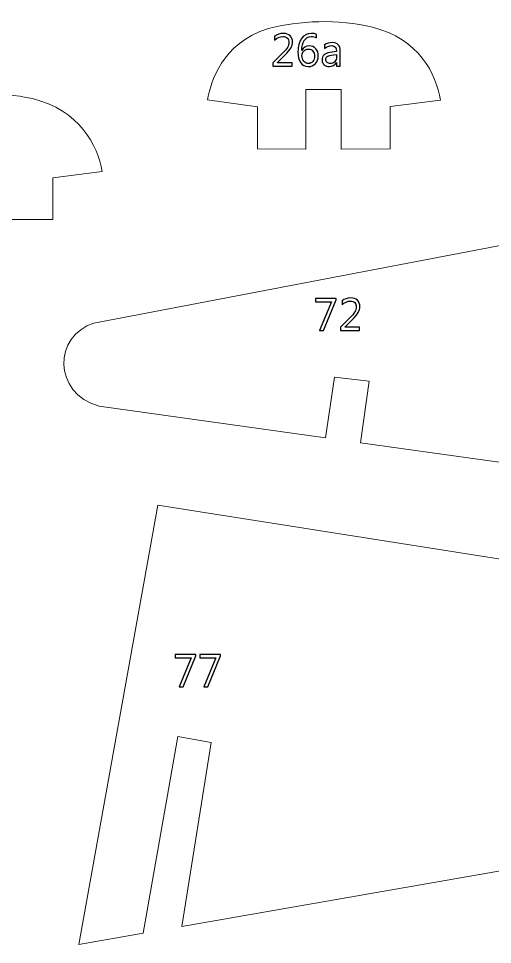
# Model space of a CAD drawing. Header units: centimetres. Extents: x -19.4 to 19.9, y -26.5 to 22.7.
# Drawn here: x -4.39 to -0.01, y -26.44 to -17.88 of the extents above; entities that cross this region are included whole.
import ezdxf

# ---------------------------------------------------------------- set-up
doc = ezdxf.new("R2010")
doc.units = ezdxf.units.CM
doc.header["$MEASUREMENT"] = 0
doc.layers.add('Camada 1', color=7, linetype='Continuous')

msp = doc.modelspace()

# ---------------------------------------------------------------- linework, layer by layer
at = {"layer": 'Camada 1', "color": 7, "lineweight": 9}
for points in [[(-1.73077, -18.53272), (-1.73077, -18.53272), (-1.40632, -18.53272), (-1.40632, -18.53272), (-1.40632, -18.53272), (-1.40632, -18.53272), (-1.40654, -19.08214), (-1.40654, -19.08214), (-1.40654, -19.08214), (-1.40654, -19.08214), (-0.95186, -19.08202), (-0.95186, -19.08202), (-0.95186, -19.08202), (-0.95186, -19.08202), (-0.95156, -18.68861), (-0.95156, -18.68861), (-0.95156, -18.68861), (-0.95156, -18.68861), (-0.48678, -18.62909), (-0.48678, -18.62909), (-0.48678, -18.62909), (-0.52352, -18.39161), (-0.68771, -18.05933), (-1.11505, -17.95658), (-1.11505, -17.95658), (-1.42988, -17.87532), (-1.80157, -17.8964), (-2.07823, -17.96793), (-2.07823, -17.96793), (-2.51695, -18.10978), (-2.61064, -18.46213), (-2.64076, -18.62757), (-2.64076, -18.62757), (-2.64076, -18.62757), (-2.1783, -18.69071), (-2.1783, -18.69071), (-2.1783, -18.69071), (-2.1783, -18.69071), (-2.17824, -19.08136), (-2.17824, -19.08136), (-2.17824, -19.08136), (-2.17824, -19.08136), (-1.73073, -19.0821), (-1.73073, -19.0821), (-1.73073, -19.0821), (-1.73073, -19.0821), (-1.73077, -18.53272), (-1.73077, -18.53272)], [(-4.85213, -19.18444), (-4.85213, -19.18444), (-4.52768, -19.18444), (-4.52768, -19.18444), (-4.52768, -19.18444), (-4.52768, -19.18444), (-4.5279, -19.73386), (-4.5279, -19.73386), (-4.5279, -19.73386), (-4.5279, -19.73386), (-4.07322, -19.73374), (-4.07322, -19.73374), (-4.07322, -19.73374), (-4.07322, -19.73374), (-4.07292, -19.34833), (-4.07292, -19.34833), (-4.07292, -19.34833), (-4.07292, -19.34833), (-3.61613, -19.28881), (-3.61613, -19.28881), (-3.61613, -19.28881), (-3.65287, -19.05133), (-3.83305, -18.71905), (-4.26038, -18.6163), (-4.26038, -18.6163), (-4.56879, -18.54791), (-4.89889, -18.55612), (-5.17555, -18.62765), (-5.17555, -18.62765), (-5.61427, -18.7695), (-5.72399, -19.11385), (-5.75411, -19.27929), (-5.75411, -19.27929), (-5.75411, -19.27929), (-5.29966, -19.34243), (-5.29966, -19.34243), (-5.29966, -19.34243), (-5.29966, -19.34243), (-5.2996, -19.73308), (-5.2996, -19.73308), (-5.2996, -19.73308), (-5.2996, -19.73308), (-4.85209, -19.73382), (-4.85209, -19.73382), (-4.85209, -19.73382), (-4.85209, -19.73382), (-4.85213, -19.18444), (-4.85213, -19.18444)], [(5.78065, -18.88464), (5.78065, -18.88464), (6.65635, -22.89862), (6.65635, -22.89862), (6.65635, -22.89862), (6.65635, -22.89862), (6.05719, -22.81454), (6.05719, -22.81454), (6.05719, -22.81454), (6.05719, -22.81454), (5.67175, -21.01738), (5.67175, -21.01738), (5.67175, -21.01738), (5.67175, -21.01738), (5.36765, -21.08174), (5.36765, -21.08174), (5.36765, -21.08174), (5.36765, -21.08174), (5.69897, -22.76456), (5.69897, -22.76456), (5.69897, -22.76456), (5.69897, -22.76456), (-1.22551, -21.79812), (-1.22551, -21.79812), (-1.22551, -21.79812), (-1.22551, -21.79812), (-1.14691, -21.2302), (-1.14691, -21.2302), (-1.14691, -21.2302), (-1.14691, -21.2302), (-1.46637, -21.19206), (-1.46637, -21.19206), (-1.46637, -21.19206), (-1.46637, -21.19206), (-1.55157, -21.75262), (-1.55157, -21.75262), (-1.55157, -21.75262), (-1.55157, -21.75262), (-3.64325, -21.4607), (-3.64325, -21.4607), (-3.64325, -21.4607), (-4.07937, -21.34052), (-4.06135, -20.80524), (-3.69357, -20.6932), (-3.69357, -20.6932), (-3.69357, -20.6932), (5.78065, -18.88464), (5.78065, -18.88464)], [(-3.09988, -22.37501), (-3.09988, -22.37501), (-3.83269, -26.43888), (-3.83269, -26.43888), (-3.83269, -26.43888), (-3.83269, -26.43888), (-3.23682, -26.33432), (-3.23682, -26.33432), (-3.23682, -26.33432), (-3.23682, -26.33432), (-2.91535, -24.51504), (-2.91535, -24.51504), (-2.91535, -24.51504), (-2.91535, -24.51504), (-2.60912, -24.56956), (-2.60912, -24.56956), (-2.60912, -24.56956), (-2.60912, -24.56956), (-2.88055, -26.2721), (-2.88055, -26.2721), (-2.88055, -26.2721), (-2.88055, -26.2721), (4.00612, -25.069), (4.00612, -25.069), (4.00612, -25.069), (4.00612, -25.069), (3.90741, -24.50079), (3.90741, -24.50079), (3.90741, -24.50079), (3.90741, -24.50079), (4.22535, -24.45177), (4.22535, -24.45177), (4.22535, -24.45177), (4.22535, -24.45177), (4.3304, -25.01235), (4.3304, -25.01235), (4.3304, -25.01235), (4.3304, -25.01235), (6.41066, -24.64895), (6.41066, -24.64895), (6.41066, -24.64895), (6.8423, -24.51356), (6.80529, -23.97613), (6.43372, -23.87583), (6.43372, -23.87583), (6.43372, -23.87583), (-3.09988, -22.37501), (-3.09988, -22.37501)]]:
    msp.add_open_spline(points, degree=3, knots=[0, 0, 0, 0, 0.0769231, 0.0769231, 0.0769231, 0.0769231, 0.1538462, 0.1538462, 0.1538462, 0.1538462, 0.2307692, 0.2307692, 0.2307692, 0.2307692, 0.3076923, 0.3076923, 0.3076923, 0.3076923, 0.3846154, 0.3846154, 0.3846154, 0.3846154, 0.4615385, 0.4615385, 0.4615385, 0.4615385, 0.5384615, 0.5384615, 0.5384615, 0.5384615, 0.6153846, 0.6153846, 0.6153846, 0.6153846, 0.6923077, 0.6923077, 0.6923077, 0.6923077, 0.7692308, 0.7692308, 0.7692308, 0.7692308, 0.8461538, 0.8461538, 0.8461538, 0.8461538, 1, 1, 1, 1], dxfattribs=at)
at = {"layer": 'Camada 1', "color": 7}
for points, knots in [([(-1.85746, -18.31466), (-1.85746, -18.31466), (-2.03611, -18.31466), (-2.03611, -18.31466), (-2.03611, -18.31466), (-2.03611, -18.31466), (-2.03611, -18.2846), (-2.03611, -18.2846), (-2.03611, -18.2846), (-2.03611, -18.2846), (-1.94975, -18.19796), (-1.94975, -18.19796), (-1.94975, -18.19796), (-1.92767, -18.17588), (-1.91193, -18.15753), (-1.90255, -18.14285), (-1.90255, -18.14285), (-1.89309, -18.12818), (-1.88837, -18.11244), (-1.88837, -18.09579), (-1.88837, -18.09579), (-1.88837, -18.07872), (-1.89324, -18.06545), (-1.90304, -18.05607), (-1.90304, -18.05607), (-1.91285, -18.04669), (-1.92675, -18.04203), (-1.94481, -18.04203), (-1.94481, -18.04203), (-1.97127, -18.04203), (-1.9966, -18.05332), (-2.02087, -18.0759), (-2.02087, -18.0759), (-2.02087, -18.0759), (-2.02087, -18.04034), (-2.02087, -18.04034), (-2.02087, -18.04034), (-1.99773, -18.02227), (-1.97078, -18.01324), (-1.94009, -18.01324), (-1.94009, -18.01324), (-1.91363, -18.01324), (-1.89281, -18.02044), (-1.87764, -18.03476), (-1.87764, -18.03476), (-1.86247, -18.04908), (-1.85492, -18.06835), (-1.85492, -18.09248), (-1.85492, -18.09248), (-1.85492, -18.11146), (-1.86014, -18.13008), (-1.87066, -18.14822), (-1.87066, -18.14822), (-1.8811, -18.16635), (-1.89994, -18.18886), (-1.9271, -18.21574), (-1.9271, -18.21574), (-1.9271, -18.21574), (-1.99547, -18.28333), (-1.99547, -18.28333), (-1.99547, -18.28333), (-1.99547, -18.28333), (-1.99547, -18.28418), (-1.99547, -18.28418), (-1.99547, -18.28418), (-1.99547, -18.28418), (-1.85746, -18.28418), (-1.85746, -18.28418), (-1.85746, -18.28418), (-1.85746, -18.28418), (-1.85746, -18.31466), (-1.85746, -18.31466)], [0, 0, 0, 0, 0.0526316, 0.0526316, 0.0526316, 0.0526316, 0.1052632, 0.1052632, 0.1052632, 0.1052632, 0.1578947, 0.1578947, 0.1578947, 0.1578947, 0.2105263, 0.2105263, 0.2105263, 0.2105263, 0.2631579, 0.2631579, 0.2631579, 0.2631579, 0.3157895, 0.3157895, 0.3157895, 0.3157895, 0.3684211, 0.3684211, 0.3684211, 0.3684211, 0.4210526, 0.4210526, 0.4210526, 0.4210526, 0.4736842, 0.4736842, 0.4736842, 0.4736842, 0.5263158, 0.5263158, 0.5263158, 0.5263158, 0.5789474, 0.5789474, 0.5789474, 0.5789474, 0.6315789, 0.6315789, 0.6315789, 0.6315789, 0.6842105, 0.6842105, 0.6842105, 0.6842105, 0.7368421, 0.7368421, 0.7368421, 0.7368421, 0.7894737, 0.7894737, 0.7894737, 0.7894737, 0.8421053, 0.8421053, 0.8421053, 0.8421053, 0.8947368, 0.8947368, 0.8947368, 0.8947368, 1, 1, 1, 1]), ([(-1.63479, -18.02171), (-1.63479, -18.02171), (-1.63479, -18.05381), (-1.63479, -18.05381), (-1.63479, -18.05381), (-1.6501, -18.04598), (-1.66618, -18.04203), (-1.68312, -18.04203), (-1.68312, -18.04203), (-1.70937, -18.04203), (-1.73039, -18.05374), (-1.7462, -18.07717), (-1.7462, -18.07717), (-1.76193, -18.10059), (-1.76983, -18.13199), (-1.76983, -18.17129), (-1.76983, -18.17129), (-1.76983, -18.17129), (-1.76899, -18.17129), (-1.76899, -18.17129), (-1.76899, -18.17129), (-1.75523, -18.14328), (-1.73265, -18.12924), (-1.70125, -18.12924), (-1.70125, -18.12924), (-1.67536, -18.12924), (-1.65483, -18.13756), (-1.63951, -18.15414), (-1.63951, -18.15414), (-1.6242, -18.17079), (-1.61658, -18.19302), (-1.61658, -18.22089), (-1.61658, -18.22089), (-1.61658, -18.24996), (-1.62533, -18.27374), (-1.64283, -18.29215), (-1.64283, -18.29215), (-1.66033, -18.31057), (-1.68255, -18.31974), (-1.70951, -18.31974), (-1.70951, -18.31974), (-1.73928, -18.31974), (-1.76264, -18.30789), (-1.77957, -18.28418), (-1.77957, -18.28418), (-1.7965, -18.26047), (-1.80497, -18.22717), (-1.80497, -18.18427), (-1.80497, -18.18427), (-1.80497, -18.13227), (-1.79389, -18.09078), (-1.77174, -18.05981), (-1.77174, -18.05981), (-1.74958, -18.02876), (-1.7203, -18.01324), (-1.68396, -18.01324), (-1.68396, -18.01324), (-1.66329, -18.01324), (-1.64692, -18.01606), (-1.63479, -18.02171)], [0, 0, 0, 0, 0.0625, 0.0625, 0.0625, 0.0625, 0.125, 0.125, 0.125, 0.125, 0.1875, 0.1875, 0.1875, 0.1875, 0.25, 0.25, 0.25, 0.25, 0.3125, 0.3125, 0.3125, 0.3125, 0.375, 0.375, 0.375, 0.375, 0.4375, 0.4375, 0.4375, 0.4375, 0.5, 0.5, 0.5, 0.5, 0.5625, 0.5625, 0.5625, 0.5625, 0.625, 0.625, 0.625, 0.625, 0.6875, 0.6875, 0.6875, 0.6875, 0.75, 0.75, 0.75, 0.75, 0.8125, 0.8125, 0.8125, 0.8125, 0.875, 0.875, 0.875, 0.875, 1, 1, 1, 1]), ([(-1.4138, -18.31466), (-1.4138, -18.31466), (-1.44767, -18.31466), (-1.44767, -18.31466), (-1.44767, -18.31466), (-1.44767, -18.31466), (-1.44767, -18.28157), (-1.44767, -18.28157), (-1.44767, -18.28157), (-1.44767, -18.28157), (-1.44852, -18.28157), (-1.44852, -18.28157), (-1.44852, -18.28157), (-1.46326, -18.30704), (-1.48492, -18.31974), (-1.51364, -18.31974), (-1.51364, -18.31974), (-1.53474, -18.31974), (-1.55125, -18.31417), (-1.56317, -18.30295), (-1.56317, -18.30295), (-1.5751, -18.2918), (-1.58102, -18.27698), (-1.58102, -18.2585), (-1.58102, -18.2585), (-1.58102, -18.21891), (-1.55774, -18.19584), (-1.51117, -18.18935), (-1.51117, -18.18935), (-1.51117, -18.18935), (-1.44767, -18.18046), (-1.44767, -18.18046), (-1.44767, -18.18046), (-1.44767, -18.14434), (-1.46221, -18.12627), (-1.49127, -18.12627), (-1.49127, -18.12627), (-1.51675, -18.12627), (-1.53975, -18.13502), (-1.56028, -18.15252), (-1.56028, -18.15252), (-1.56028, -18.15252), (-1.56028, -18.11781), (-1.56028, -18.11781), (-1.56028, -18.11781), (-1.53947, -18.10454), (-1.51555, -18.09791), (-1.48838, -18.09791), (-1.48838, -18.09791), (-1.43864, -18.09791), (-1.4138, -18.12423), (-1.4138, -18.17693), (-1.4138, -18.17693), (-1.4138, -18.17693), (-1.4138, -18.31466), (-1.4138, -18.31466)], [0, 0, 0, 0, 0.0666667, 0.0666667, 0.0666667, 0.0666667, 0.1333333, 0.1333333, 0.1333333, 0.1333333, 0.2, 0.2, 0.2, 0.2, 0.2666667, 0.2666667, 0.2666667, 0.2666667, 0.3333333, 0.3333333, 0.3333333, 0.3333333, 0.4, 0.4, 0.4, 0.4, 0.4666667, 0.4666667, 0.4666667, 0.4666667, 0.5333333, 0.5333333, 0.5333333, 0.5333333, 0.6, 0.6, 0.6, 0.6, 0.6666667, 0.6666667, 0.6666667, 0.6666667, 0.7333333, 0.7333333, 0.7333333, 0.7333333, 0.8, 0.8, 0.8, 0.8, 0.8666667, 0.8666667, 0.8666667, 0.8666667, 1, 1, 1, 1]), ([(-1.7088, -18.15802), (-1.7263, -18.15802), (-1.74048, -18.16395), (-1.75135, -18.1758), (-1.75135, -18.1758), (-1.76228, -18.18773), (-1.76772, -18.2017), (-1.76772, -18.21786), (-1.76772, -18.21786), (-1.76772, -18.23818), (-1.76228, -18.25546), (-1.75149, -18.26986), (-1.75149, -18.26986), (-1.74069, -18.28418), (-1.7263, -18.29138), (-1.70838, -18.29138), (-1.70838, -18.29138), (-1.6913, -18.29138), (-1.67747, -18.2851), (-1.66703, -18.27261), (-1.66703, -18.27261), (-1.65652, -18.26012), (-1.6513, -18.24432), (-1.6513, -18.22512), (-1.6513, -18.22512), (-1.6513, -18.2041), (-1.65631, -18.18773), (-1.6664, -18.1758), (-1.6664, -18.1758), (-1.67649, -18.16395), (-1.6906, -18.15802), (-1.7088, -18.15802)], [0, 0, 0, 0, 0.1111111, 0.1111111, 0.1111111, 0.1111111, 0.2222222, 0.2222222, 0.2222222, 0.2222222, 0.3333333, 0.3333333, 0.3333333, 0.3333333, 0.4444444, 0.4444444, 0.4444444, 0.4444444, 0.5555556, 0.5555556, 0.5555556, 0.5555556, 0.6666667, 0.6666667, 0.6666667, 0.6666667, 0.7777778, 0.7777778, 0.7777778, 0.7777778, 1, 1, 1, 1]), ([(-1.44767, -18.20755), (-1.44767, -18.20755), (-1.49875, -18.21461), (-1.49875, -18.21461), (-1.49875, -18.21461), (-1.51449, -18.2168), (-1.52634, -18.22075), (-1.53431, -18.22632), (-1.53431, -18.22632), (-1.54229, -18.23197), (-1.54631, -18.24185), (-1.54631, -18.2561), (-1.54631, -18.2561), (-1.54631, -18.26647), (-1.54264, -18.27494), (-1.53523, -18.2815), (-1.53523, -18.2815), (-1.52789, -18.28806), (-1.51802, -18.29138), (-1.50581, -18.29138), (-1.50581, -18.29138), (-1.48895, -18.29138), (-1.47505, -18.28545), (-1.46411, -18.27367), (-1.46411, -18.27367), (-1.45317, -18.26181), (-1.44767, -18.24686), (-1.44767, -18.22872), (-1.44767, -18.22872), (-1.44767, -18.22872), (-1.44767, -18.20755), (-1.44767, -18.20755)], [0, 0, 0, 0, 0.1111111, 0.1111111, 0.1111111, 0.1111111, 0.2222222, 0.2222222, 0.2222222, 0.2222222, 0.3333333, 0.3333333, 0.3333333, 0.3333333, 0.4444444, 0.4444444, 0.4444444, 0.4444444, 0.5555556, 0.5555556, 0.5555556, 0.5555556, 0.6666667, 0.6666667, 0.6666667, 0.6666667, 0.7777778, 0.7777778, 0.7777778, 0.7777778, 1, 1, 1, 1]), ([(-1.45208, -20.47558), (-1.45208, -20.47558), (-1.56935, -20.76126), (-1.56935, -20.76126), (-1.56935, -20.76126), (-1.56935, -20.76126), (-1.60449, -20.76126), (-1.60449, -20.76126), (-1.60449, -20.76126), (-1.60449, -20.76126), (-1.49357, -20.4954), (-1.49357, -20.4954), (-1.49357, -20.4954), (-1.49357, -20.4954), (-1.64301, -20.4954), (-1.64301, -20.4954), (-1.64301, -20.4954), (-1.64301, -20.4954), (-1.64301, -20.46492), (-1.64301, -20.46492), (-1.64301, -20.46492), (-1.64301, -20.46492), (-1.45208, -20.46492), (-1.45208, -20.46492), (-1.45208, -20.46492), (-1.45208, -20.46492), (-1.45208, -20.47558), (-1.45208, -20.47558)], [0, 0, 0, 0, 0.125, 0.125, 0.125, 0.125, 0.25, 0.25, 0.25, 0.25, 0.375, 0.375, 0.375, 0.375, 0.5, 0.5, 0.5, 0.5, 0.625, 0.625, 0.625, 0.625, 0.75, 0.75, 0.75, 0.75, 1, 1, 1, 1]), ([(-1.23406, -20.76126), (-1.23406, -20.76126), (-1.41271, -20.76126), (-1.41271, -20.76126), (-1.41271, -20.76126), (-1.41271, -20.76126), (-1.41271, -20.7312), (-1.41271, -20.7312), (-1.41271, -20.7312), (-1.41271, -20.7312), (-1.32635, -20.64456), (-1.32635, -20.64456), (-1.32635, -20.64456), (-1.30427, -20.62248), (-1.28853, -20.60413), (-1.27915, -20.58945), (-1.27915, -20.58945), (-1.26969, -20.57478), (-1.26497, -20.55904), (-1.26497, -20.54239), (-1.26497, -20.54239), (-1.26497, -20.52532), (-1.26984, -20.51205), (-1.27964, -20.50267), (-1.27964, -20.50267), (-1.28945, -20.49329), (-1.30335, -20.48863), (-1.32141, -20.48863), (-1.32141, -20.48863), (-1.34787, -20.48863), (-1.3732, -20.49992), (-1.39747, -20.5225), (-1.39747, -20.5225), (-1.39747, -20.5225), (-1.39747, -20.48694), (-1.39747, -20.48694), (-1.39747, -20.48694), (-1.37433, -20.46887), (-1.34738, -20.45984), (-1.31669, -20.45984), (-1.31669, -20.45984), (-1.29023, -20.45984), (-1.26941, -20.46704), (-1.25424, -20.48136), (-1.25424, -20.48136), (-1.23907, -20.49568), (-1.23152, -20.51495), (-1.23152, -20.53908), (-1.23152, -20.53908), (-1.23152, -20.55806), (-1.23674, -20.57668), (-1.24726, -20.59482), (-1.24726, -20.59482), (-1.2577, -20.61295), (-1.27654, -20.63546), (-1.3037, -20.66234), (-1.3037, -20.66234), (-1.3037, -20.66234), (-1.37207, -20.72993), (-1.37207, -20.72993), (-1.37207, -20.72993), (-1.37207, -20.72993), (-1.37207, -20.73078), (-1.37207, -20.73078), (-1.37207, -20.73078), (-1.37207, -20.73078), (-1.23406, -20.73078), (-1.23406, -20.73078), (-1.23406, -20.73078), (-1.23406, -20.73078), (-1.23406, -20.76126), (-1.23406, -20.76126)], [0, 0, 0, 0, 0.0526316, 0.0526316, 0.0526316, 0.0526316, 0.1052632, 0.1052632, 0.1052632, 0.1052632, 0.1578947, 0.1578947, 0.1578947, 0.1578947, 0.2105263, 0.2105263, 0.2105263, 0.2105263, 0.2631579, 0.2631579, 0.2631579, 0.2631579, 0.3157895, 0.3157895, 0.3157895, 0.3157895, 0.3684211, 0.3684211, 0.3684211, 0.3684211, 0.4210526, 0.4210526, 0.4210526, 0.4210526, 0.4736842, 0.4736842, 0.4736842, 0.4736842, 0.5263158, 0.5263158, 0.5263158, 0.5263158, 0.5789474, 0.5789474, 0.5789474, 0.5789474, 0.6315789, 0.6315789, 0.6315789, 0.6315789, 0.6842105, 0.6842105, 0.6842105, 0.6842105, 0.7368421, 0.7368421, 0.7368421, 0.7368421, 0.7894737, 0.7894737, 0.7894737, 0.7894737, 0.8421053, 0.8421053, 0.8421053, 0.8421053, 0.8947368, 0.8947368, 0.8947368, 0.8947368, 1, 1, 1, 1]), ([(-2.75066, -23.76908), (-2.75066, -23.76908), (-2.86793, -24.05476), (-2.86793, -24.05476), (-2.86793, -24.05476), (-2.86793, -24.05476), (-2.90307, -24.05476), (-2.90307, -24.05476), (-2.90307, -24.05476), (-2.90307, -24.05476), (-2.79215, -23.7889), (-2.79215, -23.7889), (-2.79215, -23.7889), (-2.79215, -23.7889), (-2.94159, -23.7889), (-2.94159, -23.7889), (-2.94159, -23.7889), (-2.94159, -23.7889), (-2.94159, -23.75842), (-2.94159, -23.75842), (-2.94159, -23.75842), (-2.94159, -23.75842), (-2.75066, -23.75842), (-2.75066, -23.75842), (-2.75066, -23.75842), (-2.75066, -23.75842), (-2.75066, -23.76908), (-2.75066, -23.76908)], [0, 0, 0, 0, 0.125, 0.125, 0.125, 0.125, 0.25, 0.25, 0.25, 0.25, 0.375, 0.375, 0.375, 0.375, 0.5, 0.5, 0.5, 0.5, 0.625, 0.625, 0.625, 0.625, 0.75, 0.75, 0.75, 0.75, 1, 1, 1, 1]), ([(-2.52248, -23.76908), (-2.52248, -23.76908), (-2.63975, -24.05476), (-2.63975, -24.05476), (-2.63975, -24.05476), (-2.63975, -24.05476), (-2.67489, -24.05476), (-2.67489, -24.05476), (-2.67489, -24.05476), (-2.67489, -24.05476), (-2.56397, -23.7889), (-2.56397, -23.7889), (-2.56397, -23.7889), (-2.56397, -23.7889), (-2.71341, -23.7889), (-2.71341, -23.7889), (-2.71341, -23.7889), (-2.71341, -23.7889), (-2.71341, -23.75842), (-2.71341, -23.75842), (-2.71341, -23.75842), (-2.71341, -23.75842), (-2.52248, -23.75842), (-2.52248, -23.75842), (-2.52248, -23.75842), (-2.52248, -23.75842), (-2.52248, -23.76908), (-2.52248, -23.76908)], [0, 0, 0, 0, 0.125, 0.125, 0.125, 0.125, 0.25, 0.25, 0.25, 0.25, 0.375, 0.375, 0.375, 0.375, 0.5, 0.5, 0.5, 0.5, 0.625, 0.625, 0.625, 0.625, 0.75, 0.75, 0.75, 0.75, 1, 1, 1, 1])]:
    msp.add_open_spline(points, degree=3, knots=knots, dxfattribs=at)
at = {"layer": 'Camada 1', "color": 250, "lineweight": 9}
for points, knots in [([(-1.85746, -18.31466), (-1.85746, -18.31466), (-2.03611, -18.31466), (-2.03611, -18.31466), (-2.03611, -18.31466), (-2.03611, -18.31466), (-2.03611, -18.2846), (-2.03611, -18.2846), (-2.03611, -18.2846), (-2.03611, -18.2846), (-1.94975, -18.19796), (-1.94975, -18.19796), (-1.94975, -18.19796), (-1.92767, -18.17588), (-1.91193, -18.15753), (-1.90255, -18.14285), (-1.90255, -18.14285), (-1.89309, -18.12818), (-1.88837, -18.11244), (-1.88837, -18.09579), (-1.88837, -18.09579), (-1.88837, -18.07872), (-1.89324, -18.06545), (-1.90304, -18.05607), (-1.90304, -18.05607), (-1.91285, -18.04669), (-1.92675, -18.04203), (-1.94481, -18.04203), (-1.94481, -18.04203), (-1.97127, -18.04203), (-1.9966, -18.05332), (-2.02087, -18.0759), (-2.02087, -18.0759), (-2.02087, -18.0759), (-2.02087, -18.04034), (-2.02087, -18.04034), (-2.02087, -18.04034), (-1.99773, -18.02227), (-1.97078, -18.01324), (-1.94009, -18.01324), (-1.94009, -18.01324), (-1.91363, -18.01324), (-1.89281, -18.02044), (-1.87764, -18.03476), (-1.87764, -18.03476), (-1.86247, -18.04908), (-1.85492, -18.06835), (-1.85492, -18.09248), (-1.85492, -18.09248), (-1.85492, -18.11146), (-1.86014, -18.13008), (-1.87066, -18.14822), (-1.87066, -18.14822), (-1.8811, -18.16635), (-1.89994, -18.18886), (-1.9271, -18.21574), (-1.9271, -18.21574), (-1.9271, -18.21574), (-1.99547, -18.28333), (-1.99547, -18.28333), (-1.99547, -18.28333), (-1.99547, -18.28333), (-1.99547, -18.28418), (-1.99547, -18.28418), (-1.99547, -18.28418), (-1.99547, -18.28418), (-1.85746, -18.28418), (-1.85746, -18.28418), (-1.85746, -18.28418), (-1.85746, -18.28418), (-1.85746, -18.31466), (-1.85746, -18.31466)], [0, 0, 0, 0, 0.0526316, 0.0526316, 0.0526316, 0.0526316, 0.1052632, 0.1052632, 0.1052632, 0.1052632, 0.1578947, 0.1578947, 0.1578947, 0.1578947, 0.2105263, 0.2105263, 0.2105263, 0.2105263, 0.2631579, 0.2631579, 0.2631579, 0.2631579, 0.3157895, 0.3157895, 0.3157895, 0.3157895, 0.3684211, 0.3684211, 0.3684211, 0.3684211, 0.4210526, 0.4210526, 0.4210526, 0.4210526, 0.4736842, 0.4736842, 0.4736842, 0.4736842, 0.5263158, 0.5263158, 0.5263158, 0.5263158, 0.5789474, 0.5789474, 0.5789474, 0.5789474, 0.6315789, 0.6315789, 0.6315789, 0.6315789, 0.6842105, 0.6842105, 0.6842105, 0.6842105, 0.7368421, 0.7368421, 0.7368421, 0.7368421, 0.7894737, 0.7894737, 0.7894737, 0.7894737, 0.8421053, 0.8421053, 0.8421053, 0.8421053, 0.8947368, 0.8947368, 0.8947368, 0.8947368, 1, 1, 1, 1]), ([(-1.63479, -18.02171), (-1.63479, -18.02171), (-1.63479, -18.05381), (-1.63479, -18.05381), (-1.63479, -18.05381), (-1.6501, -18.04598), (-1.66618, -18.04203), (-1.68312, -18.04203), (-1.68312, -18.04203), (-1.70937, -18.04203), (-1.73039, -18.05374), (-1.7462, -18.07717), (-1.7462, -18.07717), (-1.76193, -18.10059), (-1.76983, -18.13199), (-1.76983, -18.17129), (-1.76983, -18.17129), (-1.76983, -18.17129), (-1.76899, -18.17129), (-1.76899, -18.17129), (-1.76899, -18.17129), (-1.75523, -18.14328), (-1.73265, -18.12924), (-1.70125, -18.12924), (-1.70125, -18.12924), (-1.67536, -18.12924), (-1.65483, -18.13756), (-1.63951, -18.15414), (-1.63951, -18.15414), (-1.6242, -18.17079), (-1.61658, -18.19302), (-1.61658, -18.22089), (-1.61658, -18.22089), (-1.61658, -18.24996), (-1.62533, -18.27374), (-1.64283, -18.29215), (-1.64283, -18.29215), (-1.66033, -18.31057), (-1.68255, -18.31974), (-1.70951, -18.31974), (-1.70951, -18.31974), (-1.73928, -18.31974), (-1.76264, -18.30789), (-1.77957, -18.28418), (-1.77957, -18.28418), (-1.7965, -18.26047), (-1.80497, -18.22717), (-1.80497, -18.18427), (-1.80497, -18.18427), (-1.80497, -18.13227), (-1.79389, -18.09078), (-1.77174, -18.05981), (-1.77174, -18.05981), (-1.74958, -18.02876), (-1.7203, -18.01324), (-1.68396, -18.01324), (-1.68396, -18.01324), (-1.66329, -18.01324), (-1.64692, -18.01606), (-1.63479, -18.02171)], [0, 0, 0, 0, 0.0625, 0.0625, 0.0625, 0.0625, 0.125, 0.125, 0.125, 0.125, 0.1875, 0.1875, 0.1875, 0.1875, 0.25, 0.25, 0.25, 0.25, 0.3125, 0.3125, 0.3125, 0.3125, 0.375, 0.375, 0.375, 0.375, 0.4375, 0.4375, 0.4375, 0.4375, 0.5, 0.5, 0.5, 0.5, 0.5625, 0.5625, 0.5625, 0.5625, 0.625, 0.625, 0.625, 0.625, 0.6875, 0.6875, 0.6875, 0.6875, 0.75, 0.75, 0.75, 0.75, 0.8125, 0.8125, 0.8125, 0.8125, 0.875, 0.875, 0.875, 0.875, 1, 1, 1, 1]), ([(-1.4138, -18.31466), (-1.4138, -18.31466), (-1.44767, -18.31466), (-1.44767, -18.31466), (-1.44767, -18.31466), (-1.44767, -18.31466), (-1.44767, -18.28157), (-1.44767, -18.28157), (-1.44767, -18.28157), (-1.44767, -18.28157), (-1.44852, -18.28157), (-1.44852, -18.28157), (-1.44852, -18.28157), (-1.46326, -18.30704), (-1.48492, -18.31974), (-1.51364, -18.31974), (-1.51364, -18.31974), (-1.53474, -18.31974), (-1.55125, -18.31417), (-1.56317, -18.30295), (-1.56317, -18.30295), (-1.5751, -18.2918), (-1.58102, -18.27698), (-1.58102, -18.2585), (-1.58102, -18.2585), (-1.58102, -18.21891), (-1.55774, -18.19584), (-1.51117, -18.18935), (-1.51117, -18.18935), (-1.51117, -18.18935), (-1.44767, -18.18046), (-1.44767, -18.18046), (-1.44767, -18.18046), (-1.44767, -18.14434), (-1.46221, -18.12627), (-1.49127, -18.12627), (-1.49127, -18.12627), (-1.51675, -18.12627), (-1.53975, -18.13502), (-1.56028, -18.15252), (-1.56028, -18.15252), (-1.56028, -18.15252), (-1.56028, -18.11781), (-1.56028, -18.11781), (-1.56028, -18.11781), (-1.53947, -18.10454), (-1.51555, -18.09791), (-1.48838, -18.09791), (-1.48838, -18.09791), (-1.43864, -18.09791), (-1.4138, -18.12423), (-1.4138, -18.17693), (-1.4138, -18.17693), (-1.4138, -18.17693), (-1.4138, -18.31466), (-1.4138, -18.31466)], [0, 0, 0, 0, 0.0666667, 0.0666667, 0.0666667, 0.0666667, 0.1333333, 0.1333333, 0.1333333, 0.1333333, 0.2, 0.2, 0.2, 0.2, 0.2666667, 0.2666667, 0.2666667, 0.2666667, 0.3333333, 0.3333333, 0.3333333, 0.3333333, 0.4, 0.4, 0.4, 0.4, 0.4666667, 0.4666667, 0.4666667, 0.4666667, 0.5333333, 0.5333333, 0.5333333, 0.5333333, 0.6, 0.6, 0.6, 0.6, 0.6666667, 0.6666667, 0.6666667, 0.6666667, 0.7333333, 0.7333333, 0.7333333, 0.7333333, 0.8, 0.8, 0.8, 0.8, 0.8666667, 0.8666667, 0.8666667, 0.8666667, 1, 1, 1, 1]), ([(-1.7088, -18.15802), (-1.7263, -18.15802), (-1.74048, -18.16395), (-1.75135, -18.1758), (-1.75135, -18.1758), (-1.76228, -18.18773), (-1.76772, -18.2017), (-1.76772, -18.21786), (-1.76772, -18.21786), (-1.76772, -18.23818), (-1.76228, -18.25546), (-1.75149, -18.26986), (-1.75149, -18.26986), (-1.74069, -18.28418), (-1.7263, -18.29138), (-1.70838, -18.29138), (-1.70838, -18.29138), (-1.6913, -18.29138), (-1.67747, -18.2851), (-1.66703, -18.27261), (-1.66703, -18.27261), (-1.65652, -18.26012), (-1.6513, -18.24432), (-1.6513, -18.22512), (-1.6513, -18.22512), (-1.6513, -18.2041), (-1.65631, -18.18773), (-1.6664, -18.1758), (-1.6664, -18.1758), (-1.67649, -18.16395), (-1.6906, -18.15802), (-1.7088, -18.15802)], [0, 0, 0, 0, 0.1111111, 0.1111111, 0.1111111, 0.1111111, 0.2222222, 0.2222222, 0.2222222, 0.2222222, 0.3333333, 0.3333333, 0.3333333, 0.3333333, 0.4444444, 0.4444444, 0.4444444, 0.4444444, 0.5555556, 0.5555556, 0.5555556, 0.5555556, 0.6666667, 0.6666667, 0.6666667, 0.6666667, 0.7777778, 0.7777778, 0.7777778, 0.7777778, 1, 1, 1, 1]), ([(-1.44767, -18.20755), (-1.44767, -18.20755), (-1.49875, -18.21461), (-1.49875, -18.21461), (-1.49875, -18.21461), (-1.51449, -18.2168), (-1.52634, -18.22075), (-1.53431, -18.22632), (-1.53431, -18.22632), (-1.54229, -18.23197), (-1.54631, -18.24185), (-1.54631, -18.2561), (-1.54631, -18.2561), (-1.54631, -18.26647), (-1.54264, -18.27494), (-1.53523, -18.2815), (-1.53523, -18.2815), (-1.52789, -18.28806), (-1.51802, -18.29138), (-1.50581, -18.29138), (-1.50581, -18.29138), (-1.48895, -18.29138), (-1.47505, -18.28545), (-1.46411, -18.27367), (-1.46411, -18.27367), (-1.45317, -18.26181), (-1.44767, -18.24686), (-1.44767, -18.22872), (-1.44767, -18.22872), (-1.44767, -18.22872), (-1.44767, -18.20755), (-1.44767, -18.20755)], [0, 0, 0, 0, 0.1111111, 0.1111111, 0.1111111, 0.1111111, 0.2222222, 0.2222222, 0.2222222, 0.2222222, 0.3333333, 0.3333333, 0.3333333, 0.3333333, 0.4444444, 0.4444444, 0.4444444, 0.4444444, 0.5555556, 0.5555556, 0.5555556, 0.5555556, 0.6666667, 0.6666667, 0.6666667, 0.6666667, 0.7777778, 0.7777778, 0.7777778, 0.7777778, 1, 1, 1, 1]), ([(-1.45208, -20.47558), (-1.45208, -20.47558), (-1.56935, -20.76126), (-1.56935, -20.76126), (-1.56935, -20.76126), (-1.56935, -20.76126), (-1.60449, -20.76126), (-1.60449, -20.76126), (-1.60449, -20.76126), (-1.60449, -20.76126), (-1.49357, -20.4954), (-1.49357, -20.4954), (-1.49357, -20.4954), (-1.49357, -20.4954), (-1.64301, -20.4954), (-1.64301, -20.4954), (-1.64301, -20.4954), (-1.64301, -20.4954), (-1.64301, -20.46492), (-1.64301, -20.46492), (-1.64301, -20.46492), (-1.64301, -20.46492), (-1.45208, -20.46492), (-1.45208, -20.46492), (-1.45208, -20.46492), (-1.45208, -20.46492), (-1.45208, -20.47558), (-1.45208, -20.47558)], [0, 0, 0, 0, 0.125, 0.125, 0.125, 0.125, 0.25, 0.25, 0.25, 0.25, 0.375, 0.375, 0.375, 0.375, 0.5, 0.5, 0.5, 0.5, 0.625, 0.625, 0.625, 0.625, 0.75, 0.75, 0.75, 0.75, 1, 1, 1, 1]), ([(-1.23406, -20.76126), (-1.23406, -20.76126), (-1.41271, -20.76126), (-1.41271, -20.76126), (-1.41271, -20.76126), (-1.41271, -20.76126), (-1.41271, -20.7312), (-1.41271, -20.7312), (-1.41271, -20.7312), (-1.41271, -20.7312), (-1.32635, -20.64456), (-1.32635, -20.64456), (-1.32635, -20.64456), (-1.30427, -20.62248), (-1.28853, -20.60413), (-1.27915, -20.58945), (-1.27915, -20.58945), (-1.26969, -20.57478), (-1.26497, -20.55904), (-1.26497, -20.54239), (-1.26497, -20.54239), (-1.26497, -20.52532), (-1.26984, -20.51205), (-1.27964, -20.50267), (-1.27964, -20.50267), (-1.28945, -20.49329), (-1.30335, -20.48863), (-1.32141, -20.48863), (-1.32141, -20.48863), (-1.34787, -20.48863), (-1.3732, -20.49992), (-1.39747, -20.5225), (-1.39747, -20.5225), (-1.39747, -20.5225), (-1.39747, -20.48694), (-1.39747, -20.48694), (-1.39747, -20.48694), (-1.37433, -20.46887), (-1.34738, -20.45984), (-1.31669, -20.45984), (-1.31669, -20.45984), (-1.29023, -20.45984), (-1.26941, -20.46704), (-1.25424, -20.48136), (-1.25424, -20.48136), (-1.23907, -20.49568), (-1.23152, -20.51495), (-1.23152, -20.53908), (-1.23152, -20.53908), (-1.23152, -20.55806), (-1.23674, -20.57668), (-1.24726, -20.59482), (-1.24726, -20.59482), (-1.2577, -20.61295), (-1.27654, -20.63546), (-1.3037, -20.66234), (-1.3037, -20.66234), (-1.3037, -20.66234), (-1.37207, -20.72993), (-1.37207, -20.72993), (-1.37207, -20.72993), (-1.37207, -20.72993), (-1.37207, -20.73078), (-1.37207, -20.73078), (-1.37207, -20.73078), (-1.37207, -20.73078), (-1.23406, -20.73078), (-1.23406, -20.73078), (-1.23406, -20.73078), (-1.23406, -20.73078), (-1.23406, -20.76126), (-1.23406, -20.76126)], [0, 0, 0, 0, 0.0526316, 0.0526316, 0.0526316, 0.0526316, 0.1052632, 0.1052632, 0.1052632, 0.1052632, 0.1578947, 0.1578947, 0.1578947, 0.1578947, 0.2105263, 0.2105263, 0.2105263, 0.2105263, 0.2631579, 0.2631579, 0.2631579, 0.2631579, 0.3157895, 0.3157895, 0.3157895, 0.3157895, 0.3684211, 0.3684211, 0.3684211, 0.3684211, 0.4210526, 0.4210526, 0.4210526, 0.4210526, 0.4736842, 0.4736842, 0.4736842, 0.4736842, 0.5263158, 0.5263158, 0.5263158, 0.5263158, 0.5789474, 0.5789474, 0.5789474, 0.5789474, 0.6315789, 0.6315789, 0.6315789, 0.6315789, 0.6842105, 0.6842105, 0.6842105, 0.6842105, 0.7368421, 0.7368421, 0.7368421, 0.7368421, 0.7894737, 0.7894737, 0.7894737, 0.7894737, 0.8421053, 0.8421053, 0.8421053, 0.8421053, 0.8947368, 0.8947368, 0.8947368, 0.8947368, 1, 1, 1, 1]), ([(-2.75066, -23.76908), (-2.75066, -23.76908), (-2.86793, -24.05476), (-2.86793, -24.05476), (-2.86793, -24.05476), (-2.86793, -24.05476), (-2.90307, -24.05476), (-2.90307, -24.05476), (-2.90307, -24.05476), (-2.90307, -24.05476), (-2.79215, -23.7889), (-2.79215, -23.7889), (-2.79215, -23.7889), (-2.79215, -23.7889), (-2.94159, -23.7889), (-2.94159, -23.7889), (-2.94159, -23.7889), (-2.94159, -23.7889), (-2.94159, -23.75842), (-2.94159, -23.75842), (-2.94159, -23.75842), (-2.94159, -23.75842), (-2.75066, -23.75842), (-2.75066, -23.75842), (-2.75066, -23.75842), (-2.75066, -23.75842), (-2.75066, -23.76908), (-2.75066, -23.76908)], [0, 0, 0, 0, 0.125, 0.125, 0.125, 0.125, 0.25, 0.25, 0.25, 0.25, 0.375, 0.375, 0.375, 0.375, 0.5, 0.5, 0.5, 0.5, 0.625, 0.625, 0.625, 0.625, 0.75, 0.75, 0.75, 0.75, 1, 1, 1, 1]), ([(-2.52248, -23.76908), (-2.52248, -23.76908), (-2.63975, -24.05476), (-2.63975, -24.05476), (-2.63975, -24.05476), (-2.63975, -24.05476), (-2.67489, -24.05476), (-2.67489, -24.05476), (-2.67489, -24.05476), (-2.67489, -24.05476), (-2.56397, -23.7889), (-2.56397, -23.7889), (-2.56397, -23.7889), (-2.56397, -23.7889), (-2.71341, -23.7889), (-2.71341, -23.7889), (-2.71341, -23.7889), (-2.71341, -23.7889), (-2.71341, -23.75842), (-2.71341, -23.75842), (-2.71341, -23.75842), (-2.71341, -23.75842), (-2.52248, -23.75842), (-2.52248, -23.75842), (-2.52248, -23.75842), (-2.52248, -23.75842), (-2.52248, -23.76908), (-2.52248, -23.76908)], [0, 0, 0, 0, 0.125, 0.125, 0.125, 0.125, 0.25, 0.25, 0.25, 0.25, 0.375, 0.375, 0.375, 0.375, 0.5, 0.5, 0.5, 0.5, 0.625, 0.625, 0.625, 0.625, 0.75, 0.75, 0.75, 0.75, 1, 1, 1, 1])]:
    msp.add_open_spline(points, degree=3, knots=knots, dxfattribs=at)

doc.saveas('drawing.dxf')
